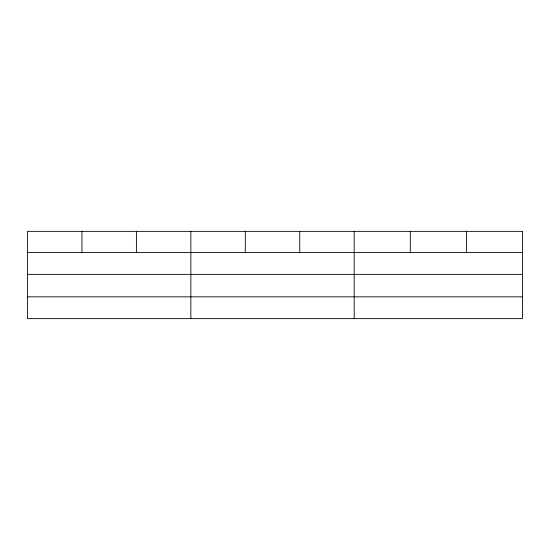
<?xml version="1.0" encoding="UTF-8"?>
<svg xmlns="http://www.w3.org/2000/svg" width="550" height="550" viewBox="0 0 550 550"><rect width="100%" height="100%" fill="white"/><g stroke="black" fill="none" stroke-linecap="round" stroke-linejoin="round"><path stroke-width="0.82" d="M27.5 252.567L522.5 252.567M27.5 274.368L522.5 274.368M27.5 296.835L522.5 296.835M466.4 231.357L466.4 252.567M410.3 231.357L410.3 252.567M354.2 231.357L354.2 318.643M299.75 231.357L299.75 252.567M245.3 231.357L245.3 252.567M190.85 231.357L190.85 318.643M136.4 231.357L136.4 252.567M81.95 231.357L81.95 252.567M522.5 231.357L27.5 231.357L27.5 318.643L522.5 318.643L522.5 231.357"/></g></svg>
